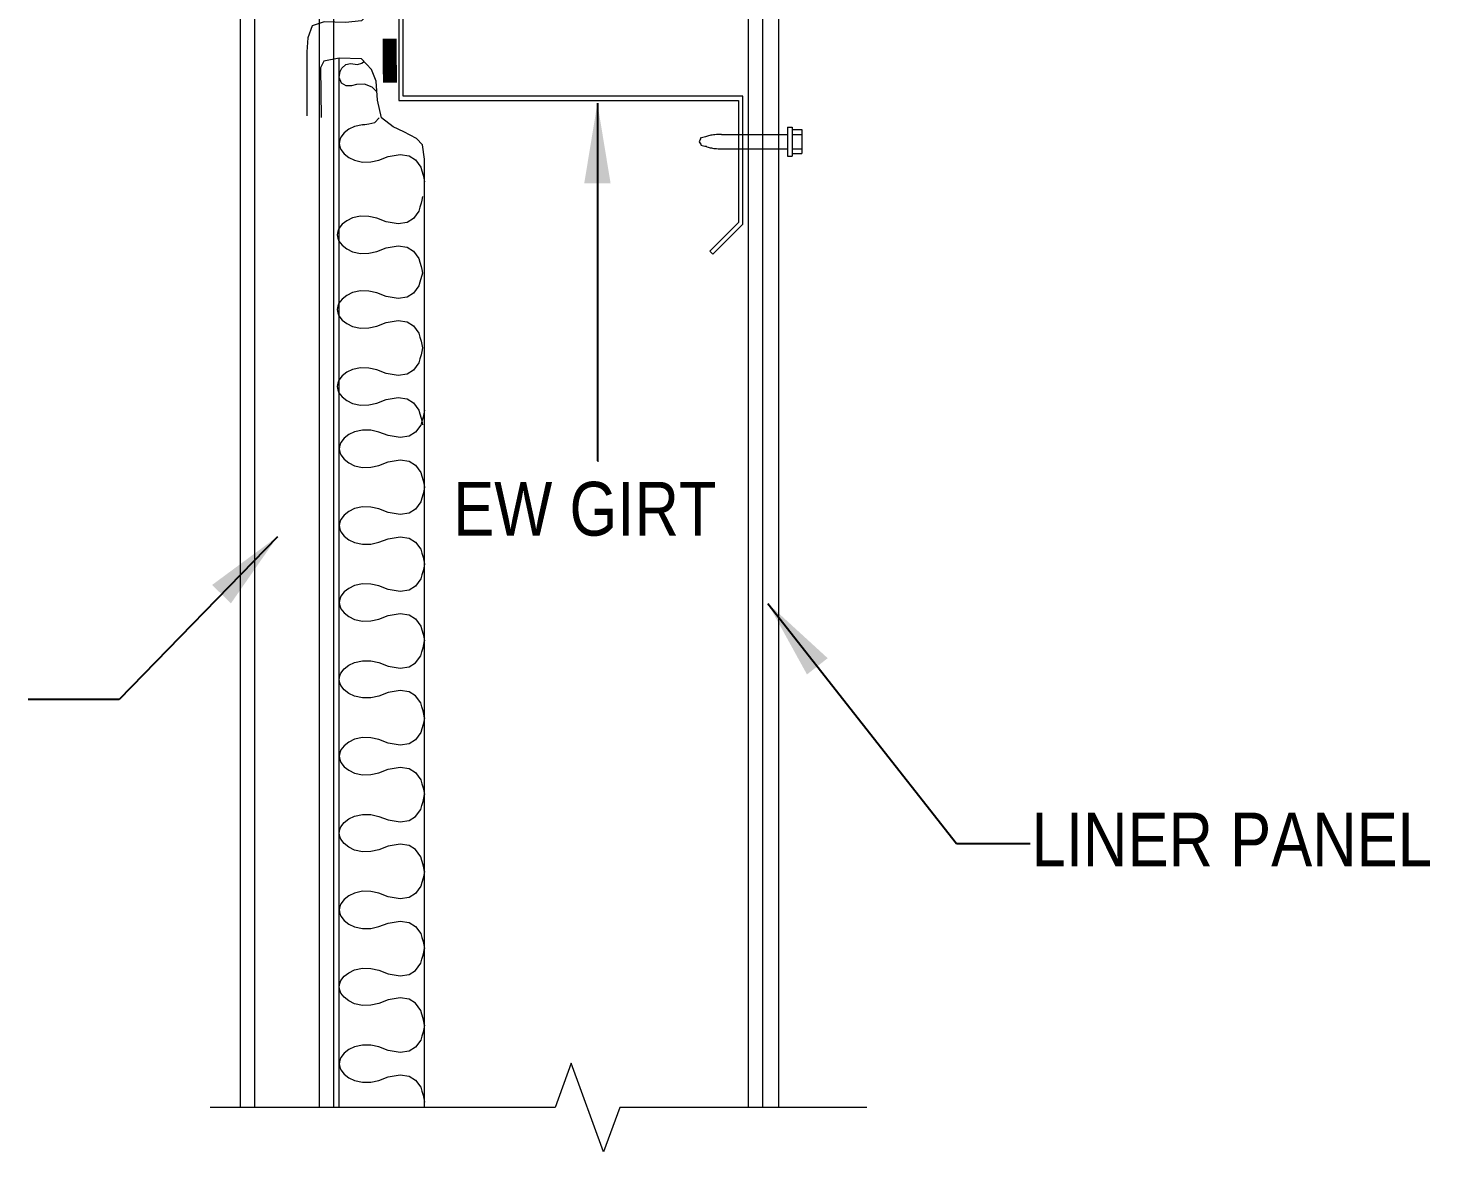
# Model space of a CAD drawing. Header units: millimetres. Extents: x 0 to 2669304, y -3314102 to 0.
# Drawn here: x 2489102 to 2493478, y -3283064 to -3279557 of the extents above; entities that cross this region are included whole.
import ezdxf

# ---------------------------------------------------------------- set-up
doc = ezdxf.new("R2010")
doc.units = ezdxf.units.MM
doc.header["$LTSCALE"] = 0.4
doc.header["$MEASUREMENT"] = 0
for name, color, linetype in [('BYOTHERS', 3, 'Continuous'), ('M-Purlin', 213, 'Continuous'), ('MISCEL', 7, 'Continuous')]:
    doc.layers.add(name, color=color, linetype=linetype)
doc.styles.get("Standard").update_dxf_attribs({"font": 'ARIALN.TTF'})
doc.styles.add('y', font='', dxfattribs={"height": 880})
doc.styles.get('y').set_extended_font_data('VNI-Helve-Condense')
doc.dimstyles.get("Standard").update_dxf_attribs({"dimtxt": 0.18, "dimasz": 500, "dimexe": 250, "dimexo": 250, "dimgap": 100, "dimtad": 1, "dimdec": 0, "dimzin": 0, "dimdsep": 46, "dimtxsty": 'y', "dimcen": 0.09, "dimadec": 0, "dimazin": 0, "dimtfac": 1, "dimtdec": 0, "dimtofl": 0, "dimtmove": 0, "dimatfit": 3, "dimfxl": 0, "dimtolj": 1, "dimtzin": 0, "dimarcsym": 0})

msp = doc.modelspace()

# ---------------------------------------------------------------- linework, layer by layer
at = {"color": 3, "lineweight": 9}
for p, q in [((2489764.0279, -3276101.0143), (2489764.0279, -3282924.8114)), ((2489808.9852, -3276101.0143), (2489808.9852, -3282924.8114)), ((2490010.6492, -3276101.0143), (2490010.6492, -3282924.8114)), ((2490055.6064, -3276101.0143), (2490055.6064, -3282924.8114)), ((2491349.8803, -3277364.0539), (2491349.8803, -3282924.8114)), ((2491394.8376, -3277364.0539), (2491394.8376, -3282924.8114)), ((2491443.8651, -3277364.0539), (2491443.8651, -3282924.8114))]:
    msp.add_line(p, q, dxfattribs=at)
at = {"color": 8, "lineweight": 9}
for p, q in [((2490797.4524, -3282786.1137), (2490746.9706, -3282924.8114)), ((2490898.4161, -3283063.5091), (2490797.4524, -3282786.1137)), ((2490746.9706, -3282924.8114), (2489670.4083, -3282924.8114)), ((2490948.8979, -3282924.8114), (2490898.4161, -3283063.5091)), ((2491719.9151, -3282924.8114), (2490948.8979, -3282924.8114))]:
    msp.add_line(p, q, dxfattribs=at)
at = {"layer": 'BYOTHERS', "lineweight": 9}
for p, q in [((2490073.0969, -3282924.8114), (2490073.0969, -3279650.5326)), ((2490339.0958, -3282924.8114), (2490339.0958, -3279966.3698))]:
    msp.add_line(p, q, dxfattribs=at)
for points in [[(2490339.0958, -3279221.6783), (2490332.6515, -3279266.7221), (2490314.6413, -3279286.8146), (2490274.4681, -3279307.5888), (2490241.2214, -3279322.8212), (2490204.6487, -3279350.945), (2490192.1741, -3279406.3921), (2490188.7027, -3279466.0028), (2490174.0146, -3279501.6241), (2490142.5664, -3279534.7411), (2490092.8377, -3279539.2904), (2490026.5368, -3279537.327), (2489988.3528, -3279549.4457), (2489975.5001, -3279587.7431), (2489971.541, -3279630.7207), (2489972.231, -3279830.6931)], [(2490339.0958, -3279966.3698), (2490332.6515, -3279921.3261), (2490314.6413, -3279901.2335), (2490274.4681, -3279880.4593), (2490241.2214, -3279865.2269), (2490204.6487, -3279837.1032), (2490192.1741, -3279781.656), (2490188.7027, -3279722.0454), (2490174.0146, -3279686.4241), (2490142.5664, -3279653.307), (2490073.0969, -3279650.5326), (2490025.1715, -3279660.0608), (2490015.1064, -3279680.6464), (2490016.7013, -3279835.6616)], [(2490190.6491, -3279755.4696), (2490175.8774, -3279740.9779), (2490152.377, -3279731.8749), (2490126.7925, -3279732.5143), (2490111.4979, -3279737.393), (2490094.3255, -3279736.7756), (2490079.7938, -3279728.5726), (2490073.0969, -3279711.4598), (2490076.3978, -3279692.58), (2490081.5948, -3279682.0911), (2490093.9604, -3279670.5954), (2490108.1507, -3279667.3955), (2490129.9816, -3279670.0283), (2490144.0944, -3279665.9156), (2490150.0885, -3279661.2284)], [(2490145.7562, -3279858.5622), (2490165.8454, -3279855.2635), (2490184.0601, -3279851.0095), (2490197.7289, -3279836.9251)], [(2490152.6759, -3279858.7402), (2490145.7562, -3279858.5622), (2490120.7751, -3279863.8661), (2490102.9219, -3279872.7111), (2490088.224, -3279883.945), (2490078.1247, -3279897.1753), (2490075.2741, -3279906.0609), (2490073.0969, -3279916.7043), (2490075.2741, -3279927.3478), (2490078.1247, -3279936.2334), (2490088.224, -3279949.4637), (2490102.9219, -3279960.6976), (2490120.7751, -3279969.5425), (2490145.7562, -3279974.8464), (2490171.6871, -3279974.1792), (2490196.4321, -3279968.8153), (2490226.2739, -3279957.5273), (2490263.1377, -3279951.2812), (2490291.4944, -3279955.4453), (2490311.3442, -3279967.9373), (2490327.9074, -3279990.4993), (2490331.194, -3280002.562), (2490335.4475, -3280015.3343), (2490337.5742, -3280025.2683), (2490339.0958, -3280036.6214)], [(2490332.7156, -3280082.0338), (2490331.194, -3280093.3869), (2490329.0672, -3280103.3209), (2490324.8137, -3280116.0932), (2490321.5271, -3280128.1558), (2490304.9639, -3280150.7178), (2490285.1142, -3280163.2099), (2490256.7574, -3280167.374), (2490219.8936, -3280161.1278), (2490190.0518, -3280149.8399), (2490165.3068, -3280144.4759), (2490139.3759, -3280143.8087), (2490114.3949, -3280149.1126), (2490096.5417, -3280157.9576), (2490081.8438, -3280169.1915), (2490071.7444, -3280182.4218), (2490068.8938, -3280191.3074), (2490066.7166, -3280201.9508), (2490068.8938, -3280212.5943), (2490071.7444, -3280221.4799), (2490081.8438, -3280234.7102), (2490096.5417, -3280245.9441), (2490114.3949, -3280254.789), (2490139.3759, -3280260.0929), (2490165.3068, -3280259.4257), (2490190.0518, -3280254.0618), (2490219.8936, -3280242.7738), (2490256.7574, -3280236.5277), (2490285.1142, -3280240.6918), (2490304.9639, -3280253.1838), (2490321.5271, -3280275.7458), (2490324.8137, -3280287.8085), (2490329.0672, -3280300.5808), (2490331.194, -3280310.5148), (2490332.7156, -3280321.8679)], [(2490332.7156, -3280321.8679), (2490324.8137, -3280349.2849), (2490321.5271, -3280361.3475), (2490304.9639, -3280383.9095), (2490285.1142, -3280396.4016), (2490256.7574, -3280400.5657), (2490219.8936, -3280394.3195), (2490190.0518, -3280383.0316), (2490165.3068, -3280377.6676), (2490139.3759, -3280377.0004), (2490114.3949, -3280382.3043), (2490096.5417, -3280391.1493), (2490081.8438, -3280402.3832), (2490071.7444, -3280415.6135), (2490068.8938, -3280424.4991), (2490066.7166, -3280435.1425), (2490068.8938, -3280445.786), (2490071.7444, -3280454.6716), (2490081.8438, -3280467.9019), (2490096.5417, -3280479.1358), (2490114.3949, -3280487.9807), (2490139.3759, -3280493.2846), (2490165.3068, -3280492.6174), (2490190.0518, -3280487.2535), (2490219.8936, -3280475.9655), (2490256.7574, -3280469.7194), (2490285.1142, -3280473.8835), (2490304.9639, -3280486.3755), (2490321.5271, -3280508.9375), (2490324.8137, -3280521.0002), (2490329.0672, -3280533.7725), (2490331.194, -3280543.7065), (2490332.7156, -3280555.0596)], [(2490332.7156, -3280555.0596), (2490331.194, -3280566.4126), (2490329.0672, -3280576.3467), (2490324.8137, -3280589.1189), (2490321.5271, -3280601.1816), (2490304.9639, -3280623.7436), (2490285.1142, -3280636.2357), (2490256.7574, -3280640.3997), (2490219.8936, -3280634.1536), (2490190.0518, -3280622.8656), (2490165.3068, -3280617.5017), (2490139.3759, -3280616.8345), (2490114.3949, -3280622.1384), (2490096.5417, -3280630.9834), (2490081.8438, -3280642.2173), (2490071.7444, -3280655.4475), (2490068.8938, -3280664.3331), (2490066.7166, -3280674.9766), (2490068.8938, -3280685.6201), (2490071.7444, -3280694.5057), (2490081.8438, -3280707.7359), (2490096.5417, -3280718.9698), (2490114.3949, -3280727.8148), (2490139.3759, -3280733.1187), (2490165.3068, -3280732.4515), (2490190.0518, -3280727.0876), (2490219.8936, -3280715.7996), (2490256.7574, -3280709.5535), (2490285.1142, -3280713.7175), (2490304.9639, -3280726.2096), (2490321.5271, -3280748.7716), (2490324.8137, -3280760.8343), (2490329.0672, -3280773.6065), (2490331.194, -3280783.5406), (2490332.7156, -3280794.8936)], [(2490339.0958, -3280749.4812), (2490337.5742, -3280760.8343), (2490335.4475, -3280770.7683), (2490331.194, -3280783.5406), (2490327.9074, -3280795.6032), (2490311.3442, -3280818.1652), (2490291.4944, -3280830.6573), (2490263.1377, -3280834.8214), (2490226.2739, -3280828.5753), (2490196.4321, -3280817.2873), (2490171.6871, -3280811.9233), (2490145.7562, -3280811.2561), (2490120.7751, -3280816.56), (2490102.9219, -3280825.405), (2490088.224, -3280836.6389), (2490078.1247, -3280849.8692), (2490075.2741, -3280858.7548), (2490073.0969, -3280869.3982), (2490075.2741, -3280880.0417), (2490078.1247, -3280888.9273), (2490088.224, -3280902.1576), (2490102.9219, -3280913.3915), (2490120.7751, -3280922.2364), (2490145.7562, -3280927.5404), (2490171.6871, -3280926.8732), (2490196.4321, -3280921.5092), (2490226.2739, -3280910.2212), (2490263.1377, -3280903.9751), (2490291.4944, -3280908.1392), (2490311.3442, -3280920.6312), (2490327.9074, -3280943.1932), (2490331.194, -3280955.2559), (2490335.4475, -3280968.0282), (2490337.5742, -3280977.9622), (2490339.0958, -3280989.3153)], [(2490339.0958, -3280989.3153), (2490337.5742, -3281000.6683), (2490335.4475, -3281010.6024), (2490331.194, -3281023.3746), (2490327.9074, -3281035.4373), (2490311.3442, -3281057.9993), (2490291.4944, -3281070.4914), (2490263.1377, -3281074.6554), (2490226.2739, -3281068.4093), (2490196.4321, -3281057.1213), (2490171.6871, -3281051.7574), (2490145.7562, -3281051.0902), (2490120.7751, -3281056.3941), (2490102.9219, -3281065.2391), (2490088.224, -3281076.473), (2490078.1247, -3281089.7032), (2490075.2741, -3281098.5888), (2490073.0969, -3281109.2323), (2490075.2741, -3281119.8758), (2490078.1247, -3281128.7614), (2490088.224, -3281141.9916), (2490102.9219, -3281153.2255), (2490120.7751, -3281162.0705), (2490145.7562, -3281167.3744), (2490171.6871, -3281166.7072), (2490196.4321, -3281161.3433), (2490226.2739, -3281150.0553), (2490263.1377, -3281143.8092), (2490291.4944, -3281147.9732), (2490311.3442, -3281160.4653), (2490327.9074, -3281183.0273), (2490331.194, -3281195.09), (2490335.4475, -3281207.8622), (2490337.5742, -3281217.7963), (2490339.0958, -3281229.1493)], [(2490339.0958, -3281229.1493), (2490337.5742, -3281240.5024), (2490335.4475, -3281250.4364), (2490331.194, -3281263.2087), (2490327.9074, -3281275.2714), (2490311.3442, -3281297.8334), (2490291.4944, -3281310.3254), (2490263.1377, -3281314.4895), (2490226.2739, -3281308.2434), (2490196.4321, -3281296.9554), (2490171.6871, -3281291.5915), (2490145.7562, -3281290.9243), (2490120.7751, -3281296.2282), (2490102.9219, -3281305.0731), (2490088.224, -3281316.307), (2490078.1247, -3281329.5373), (2490075.2741, -3281338.4229), (2490073.0969, -3281349.0664), (2490075.2741, -3281359.7098), (2490078.1247, -3281368.5954), (2490088.224, -3281381.8257), (2490102.9219, -3281393.0596), (2490120.7751, -3281401.9046), (2490145.7562, -3281407.2085), (2490171.6871, -3281406.5413), (2490196.4321, -3281401.1773), (2490226.2739, -3281389.8894), (2490263.1377, -3281383.6432), (2490291.4944, -3281387.8073), (2490311.3442, -3281400.2994), (2490327.9074, -3281422.8614), (2490331.194, -3281434.924), (2490335.4475, -3281447.6963), (2490337.5742, -3281457.6303), (2490339.0958, -3281468.9834)], [(2490339.0958, -3281708.8175), (2490337.5742, -3281697.4644), (2490335.4475, -3281687.5304), (2490331.194, -3281674.7581), (2490327.9074, -3281662.6954), (2490311.3442, -3281640.1334), (2490291.4944, -3281627.6414), (2490263.1377, -3281623.4773), (2490226.2739, -3281629.7234), (2490196.4321, -3281641.0114), (2490171.6871, -3281646.3754), (2490145.7562, -3281647.0426), (2490120.7751, -3281641.7386), (2490102.9219, -3281632.8937), (2490088.224, -3281621.6598), (2490078.1247, -3281608.4295), (2490075.2741, -3281599.5439), (2490073.0969, -3281588.9004), (2490075.2741, -3281578.257), (2490078.1247, -3281569.3714), (2490088.224, -3281556.1411), (2490102.9219, -3281544.9072), (2490120.7751, -3281536.0623), (2490145.7562, -3281530.7583), (2490171.6871, -3281531.4255), (2490196.4321, -3281536.7895), (2490226.2739, -3281548.0775), (2490263.1377, -3281554.3236), (2490291.4944, -3281550.1595), (2490311.3442, -3281537.6674), (2490327.9074, -3281515.1054), (2490331.194, -3281503.0428), (2490335.4475, -3281490.2705), (2490337.5742, -3281480.3365), (2490339.0958, -3281468.9834)], [(2490339.0958, -3281708.8175), (2490337.5742, -3281720.1705), (2490335.4475, -3281730.1046), (2490331.194, -3281742.8768), (2490327.9074, -3281754.9395), (2490311.3442, -3281777.5015), (2490291.4944, -3281789.9936), (2490263.1377, -3281794.1576), (2490226.2739, -3281787.9115), (2490196.4321, -3281776.6235), (2490171.6871, -3281771.2596), (2490145.7562, -3281770.5924), (2490120.7751, -3281775.8963), (2490102.9219, -3281784.7413), (2490088.224, -3281795.9752), (2490078.1247, -3281809.2054), (2490075.2741, -3281818.091), (2490073.0969, -3281828.7345), (2490075.2741, -3281839.378), (2490078.1247, -3281848.2636), (2490088.224, -3281861.4938), (2490102.9219, -3281872.7277), (2490120.7751, -3281881.5727), (2490145.7562, -3281886.8766), (2490171.6871, -3281886.2094), (2490196.4321, -3281880.8455), (2490226.2739, -3281869.5575), (2490263.1377, -3281863.3114), (2490291.4944, -3281867.4755), (2490311.3442, -3281879.9675), (2490327.9074, -3281902.5295), (2490331.194, -3281914.5922), (2490335.4475, -3281927.3644), (2490337.5742, -3281937.2985), (2490339.0958, -3281948.6515)], [(2490339.0958, -3282188.4856), (2490337.5742, -3282177.1326), (2490335.4475, -3282167.1985), (2490331.194, -3282154.4263), (2490327.9074, -3282142.3636), (2490311.3442, -3282119.8016), (2490291.4944, -3282107.3095), (2490263.1377, -3282103.1454), (2490226.2739, -3282109.3916), (2490196.4321, -3282120.6795), (2490171.6871, -3282126.0435), (2490145.7562, -3282126.7107), (2490120.7751, -3282121.4068), (2490102.9219, -3282112.5618), (2490088.224, -3282101.3279), (2490078.1247, -3282088.0977), (2490075.2741, -3282079.212), (2490073.0969, -3282068.5686), (2490075.2741, -3282057.9251), (2490078.1247, -3282049.0395), (2490088.224, -3282035.8092), (2490102.9219, -3282024.5753), (2490120.7751, -3282015.7304), (2490145.7562, -3282010.4265), (2490171.6871, -3282011.0937), (2490196.4321, -3282016.4576), (2490226.2739, -3282027.7456), (2490263.1377, -3282033.9917), (2490291.4944, -3282029.8276), (2490311.3442, -3282017.3356), (2490327.9074, -3281994.7736), (2490331.194, -3281982.7109), (2490335.4475, -3281969.9387), (2490337.5742, -3281960.0046), (2490339.0958, -3281948.6515)], [(2490339.0958, -3282188.4856), (2490337.5742, -3282199.8387), (2490335.4475, -3282209.7727), (2490331.194, -3282222.545), (2490327.9074, -3282234.6076), (2490311.3442, -3282257.1697), (2490291.4944, -3282269.6617), (2490263.1377, -3282273.8258), (2490226.2739, -3282267.5797), (2490196.4321, -3282256.2917), (2490171.6871, -3282250.9277), (2490145.7562, -3282250.2605), (2490120.7751, -3282255.5645), (2490102.9219, -3282264.4094), (2490088.224, -3282275.6433), (2490078.1247, -3282288.8736), (2490075.2741, -3282297.7592), (2490073.0969, -3282308.4027), (2490075.2741, -3282319.0461), (2490078.1247, -3282327.9317), (2490088.224, -3282341.162), (2490102.9219, -3282352.3959), (2490120.7751, -3282361.2408), (2490145.7562, -3282366.5448), (2490171.6871, -3282365.8776), (2490196.4321, -3282360.5136), (2490226.2739, -3282349.2256), (2490263.1377, -3282342.9795), (2490291.4944, -3282347.1436), (2490311.3442, -3282359.6356), (2490327.9074, -3282382.1977), (2490331.194, -3282394.2603), (2490335.4475, -3282407.0326), (2490337.5742, -3282416.9666), (2490339.0958, -3282428.3197)], [(2490339.0958, -3282668.1538), (2490337.5742, -3282656.8007), (2490335.4475, -3282646.8667), (2490331.194, -3282634.0944), (2490327.9074, -3282622.0317), (2490311.3442, -3282599.4697), (2490291.4944, -3282586.9777), (2490263.1377, -3282582.8136), (2490226.2739, -3282589.0597), (2490196.4321, -3282600.3477), (2490171.6871, -3282605.7116), (2490145.7562, -3282606.3788), (2490120.7751, -3282601.0749), (2490102.9219, -3282592.23), (2490088.224, -3282580.9961), (2490078.1247, -3282567.7658), (2490075.2741, -3282558.8802), (2490073.0969, -3282548.2367), (2490075.2741, -3282537.5933), (2490078.1247, -3282528.7077), (2490088.224, -3282515.4774), (2490102.9219, -3282504.2435), (2490120.7751, -3282495.3985), (2490145.7562, -3282490.0946), (2490171.6871, -3282490.7618), (2490196.4321, -3282496.1258), (2490226.2739, -3282507.4137), (2490263.1377, -3282513.6599), (2490291.4944, -3282509.4958), (2490311.3442, -3282497.0037), (2490327.9074, -3282474.4417), (2490331.194, -3282462.3791), (2490335.4475, -3282449.6068), (2490337.5742, -3282439.6728), (2490339.0958, -3282428.3197)], [(2490339.0958, -3282668.1538), (2490337.5742, -3282679.5068), (2490335.4475, -3282689.4409), (2490331.194, -3282702.2131), (2490327.9074, -3282714.2758), (2490311.3442, -3282736.8378), (2490291.4944, -3282749.3299), (2490263.1377, -3282753.4939), (2490226.2739, -3282747.2478), (2490196.4321, -3282735.9598), (2490171.6871, -3282730.5959), (2490145.7562, -3282729.9287), (2490120.7751, -3282735.2326), (2490102.9219, -3282744.0776), (2490088.224, -3282755.3115), (2490078.1247, -3282768.5417), (2490075.2741, -3282777.4273), (2490073.0969, -3282788.0708), (2490075.2741, -3282798.7143), (2490078.1247, -3282807.5999), (2490088.224, -3282820.8301), (2490102.9219, -3282832.064), (2490120.7751, -3282840.909), (2490145.7562, -3282846.2129), (2490171.6871, -3282845.5457), (2490196.4321, -3282840.1818), (2490226.2739, -3282828.8938), (2490263.1377, -3282822.6477), (2490291.4944, -3282826.8117), (2490311.3442, -3282839.3038), (2490327.9074, -3282861.8658), (2490331.194, -3282873.9285), (2490335.4475, -3282886.7007), (2490337.5742, -3282896.6348), (2490339.0958, -3282907.9878)]]:
    msp.add_lwpolyline(points, dxfattribs=at)
at = {"layer": 'M-Purlin', "color": 2, "lineweight": 9}
msp.add_lwpolyline([(2491229.7263, -3280253.2762), (2491239.1686, -3280262.7185), (2491332.7812, -3280169.1058), (2491332.7812, -3279769.6499), (2490272.5814, -3279769.6499), (2490272.5814, -3279387.933), (2490367.814, -3279292.7003), (2490358.3718, -3279283.2581), (2490259.228, -3279382.4019), (2490259.228, -3279382.4019), (2490259.228, -3279783.0033), (2491319.4279, -3279783.0033), (2491319.4279, -3280163.5747)], close=True, dxfattribs=at)
at = {"layer": 'MISCEL', "lineweight": 9}
for p, q in [((2491266.7989, -3279888.6293), (2491469.9408, -3279888.6293)), ((2491472.382, -3279866.1507), (2491472.382, -3279956.0652)), ((2491472.382, -3279866.1507), (2491487.3677, -3279866.1507)), ((2491487.3677, -3279866.1507), (2491487.3677, -3279956.0652)), ((2491487.3677, -3279873.6436), (2491517.3392, -3279873.6436)), ((2491487.3677, -3279888.6293), (2491517.3392, -3279888.6293)), ((2491517.3392, -3279873.6436), (2491517.3392, -3279948.5723)), ((2491200.7057, -3279901.9746), (2491196.2538, -3279911.3886)), ((2491196.2538, -3279911.3886), (2491202.7676, -3279920.7954)), ((2491266.7989, -3279933.5866), (2491469.9408, -3279933.5866)), ((2491487.3677, -3279933.5866), (2491517.3392, -3279933.5866)), ((2491472.382, -3279956.0652), (2491487.3677, -3279956.0652)), ((2491487.3677, -3279948.5723), (2491517.3392, -3279948.5723))]:
    msp.add_line(p, q, dxfattribs=at)
at = {"layer": 'MISCEL', "color": 7, "lineweight": 9, "const_width": 43.9456}
msp.add_lwpolyline([(2490231.4425, -3279727.0401), (2490230.2897, -3279590.0127)], dxfattribs=at)
at = {"layer": 'MISCEL', "lineweight": 9}
for points in [[(2491266.7989, -3279888.6293, 0.022003086), (2491245.0427, -3279889.5872, 0.030474965), (2491229.4866, -3279891.9212, 0.066371585), (2491215.9329, -3279896.7524, 0.063711678), (2491200.1928, -3279900.1492, 0.137843032), (2491200.7057, -3279901.9746, 0.027621885)], [(2491202.7676, -3279920.7954, 0.135748799), (2491202.2607, -3279922.6279, 0.063432842), (2491217.9825, -3279925.4912, 0.068418409), (2491230.9488, -3279930.2946, 0.031657652), (2491245.9033, -3279932.6292, 0.022895947), (2491266.7989, -3279933.5866, 0.018186981)]]:
    msp.add_lwpolyline(points, format="xyb", dxfattribs=at)

# ---------------------------------------------------------------- texts
at = {"color": 2, "lineweight": 9}
for s, p in [('EW GIRT', (2490428.6837, -3281140.587)), ('LINER PANEL', (2492234.3952, -3282172.6875))]:
    msp.add_text(s, height=167.83003, dxfattribs=at).set_placement(p)

# ---------------------------------------------------------------- leaders
for points, override in [([(2490879.0393, -3279791.3013), (2490879.0393, -3280907.0119), (2490882.7229, -3280907.0119)], {"dimasz": 250, "dimgap": 15}), ([(2489880.0642, -3281143.8634), (2489385.8903, -3281652.0017), (2489101.803, -3281652.0017)], {"dimasz": 250, "dimgap": 15}), ([(2491410.9231, -3281351.8129), (2492000.2034, -3282100.751), (2492229.3729, -3282100.751)], {"dimasz": 250, "dimgap": 15, "dimtad": 0})]:
    msp.add_leader(points, dimstyle='Standard', override=override, dxfattribs=at)

doc.saveas('drawing.dxf')
